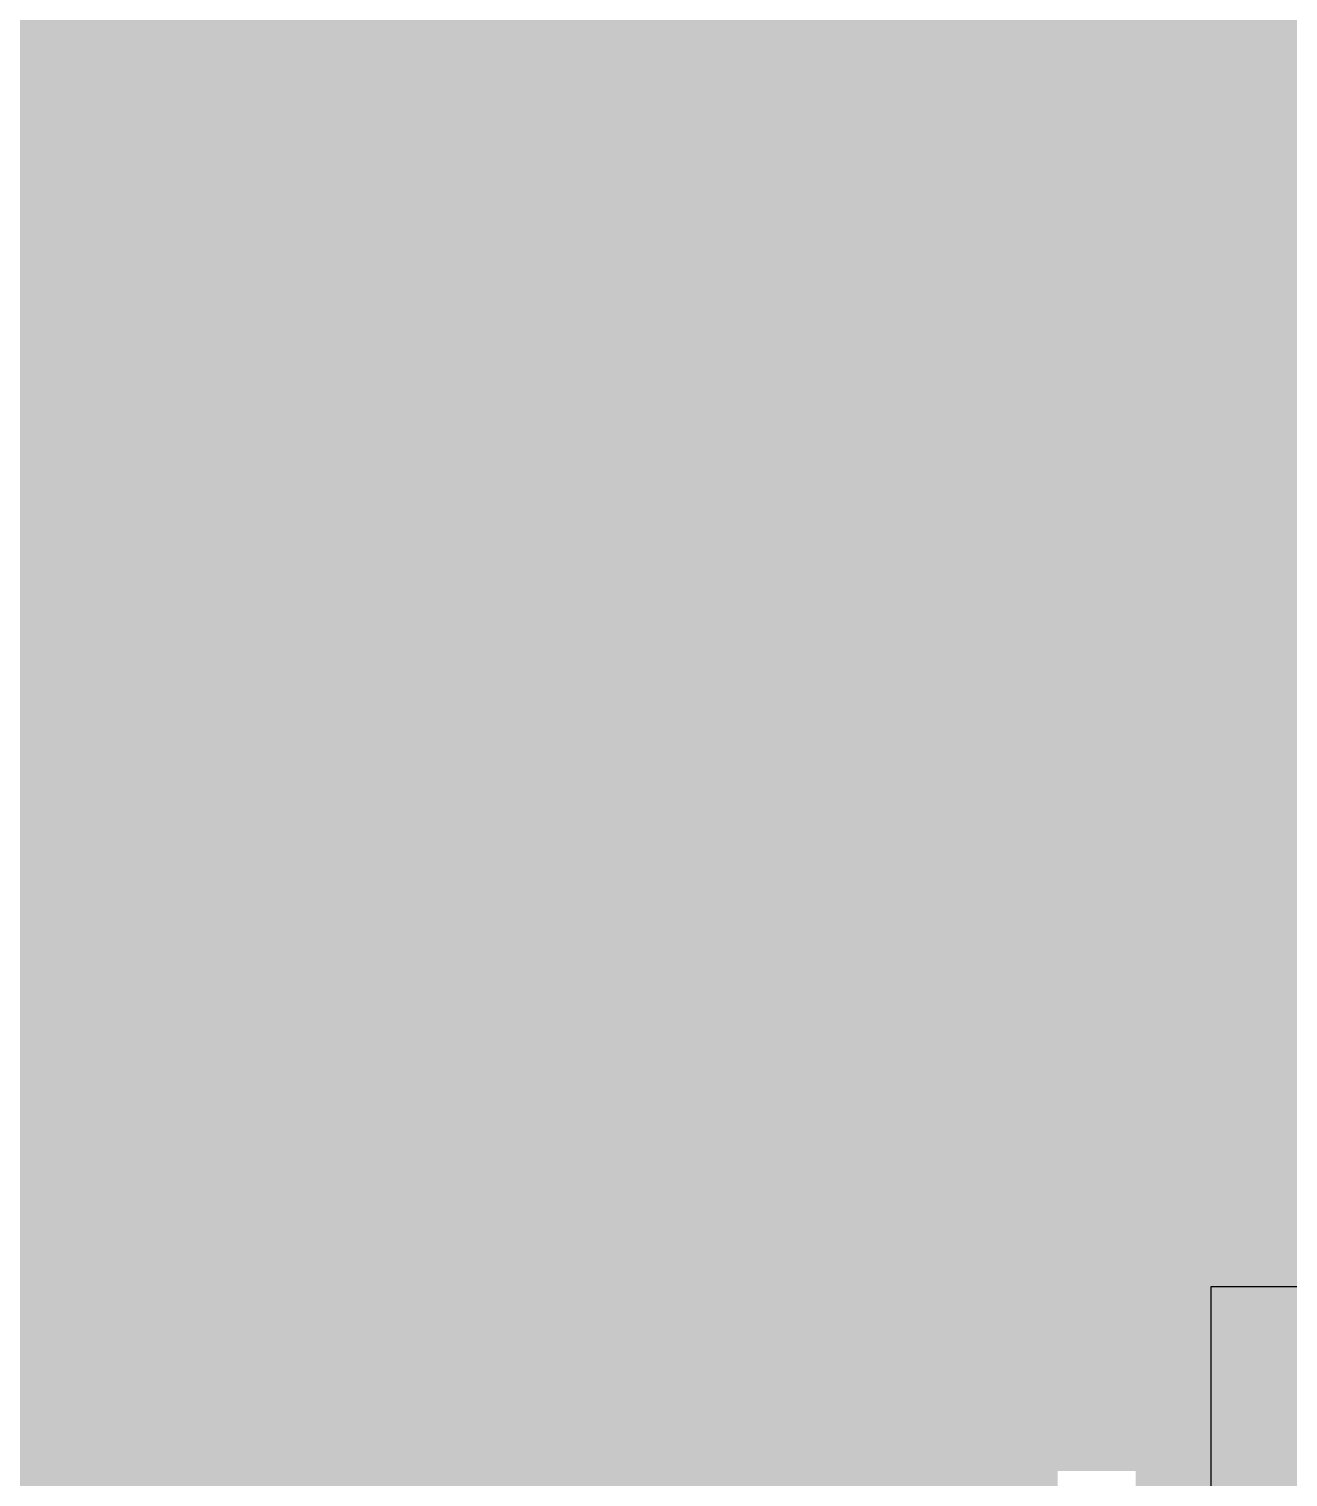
# Model space of a CAD drawing. Header units: inches. Extents: x -2 to 343, y -53 to 63.
# Drawn here: x 28.511 to 29.864, y -46.42 to -44.864 of the extents above; entities that cross this region are included whole.
import ezdxf

# ---------------------------------------------------------------- set-up
doc = ezdxf.new("R2010")
doc.units = ezdxf.units.IN
for name, color, linetype in [('Bottom Layer', 5, 'Continuous'), ('Drill Drawing', 1, 'Continuous'), ('Top Layer', 1, 'Continuous'), ('Via Holes', 16, 'Continuous')]:
    doc.layers.add(name, color=color, linetype=linetype)

msp = doc.modelspace()

# ---------------------------------------------------------------- hatches: boundary and pattern name
at = {"layer": 'Bottom Layer'}
msp.add_hatch(color=5, dxfattribs=at).paths.add_polyline_path([(34.3916, -45.339), (30.6324, -45.339), (30.3479, -45.6235), (30.3479, -47.814), (30.2759, -47.8438), (30.1459, -47.9739), (30.0755, -48.1438), (30.0755, -48.3278), (30.1459, -48.4977), (30.2759, -48.6278), (30.2839, -48.6679), (29.9038, -49.0481), (25.5273, -49.0481), (25.0634, -48.5842), (25.1499, -48.4977), (25.2203, -48.3278), (25.2203, -48.1438), (25.1499, -47.9739), (25.0198, -47.8438), (24.9479, -47.814), (24.9479, -45.9658), (24.3211, -45.339), (21.463, -45.339), (21.463, -43.1035), (25.781, -43.1035), (25.781, -44.4253), (25.781, -44.4253), (25.8075, -44.4363), (25.8075, -45.9939), (25.6964, -46.1049), (25.6347, -46.1973), (25.613, -46.3064), (25.5955, -46.4134), (25.5955, -46.4134), (25.5955, -47.9182), (26.7003, -47.9182), (26.7003, -47.9182), (27.0955, -47.9182), (27.0955, -47.9182), (27.7003, -47.9182), (27.7003, -47.9182), (28.0955, -47.9182), (28.0955, -47.9182), (28.5955, -47.9182), (28.5955, -47.9182), (29.2003, -47.9182), (29.2003, -47.9182), (29.7003, -47.9182), (29.7003, -46.4134), (29.3512, -46.4134), (29.1827, -46.3698), (29.1611, -46.2608), (29.0993, -46.1683), (29.0993, -46.1683), (29.0068, -46.0758), (29.0068, -45.339), (29.0068, -44.3989), (29.1338, -44.3989), (29.1338, -43.1035), (34.3916, -43.1035)])
h = msp.add_hatch(color=5, dxfattribs=at)
edge = h.paths.add_edge_path()
edge.add_arc((29.5396, -45.3644), 0.3, 0, 360)
at = {"layer": 'Top Layer'}
for points in [[(24.7579, -46.0502), (30.5379, -46.0502), (30.5379, -43.1088), (24.7579, -43.1088)], [(25.8572, -49.0474), (29.6164, -49.0474), (29.6164, -45.0088), (25.8572, -45.0088)]]:
    msp.add_hatch(color=1, dxfattribs=at).paths.add_polyline_path(points)
h = msp.add_hatch(color=1, dxfattribs=at)
edge = h.paths.add_edge_path()
edge.add_arc((29.5396, -45.3644), 0.3, 0, 360)
at = {"layer": 'Via Holes'}
h = msp.add_hatch(color=7, dxfattribs=at)
edge = h.paths.add_edge_path()
edge.add_arc((29.5396, -45.3644), 0.15, 0, 360)

# ---------------------------------------------------------------- linework, layer by layer
at = {"layer": 'Bottom Layer'}
for points in [[(28.0479, -45.5198, 0.254, 0.254, 0), (28.8979, -46.3698, 0.254, 0.254, 0)], [(28.8979, -47.1658, 0.254, 0.254, 0), (28.8979, -46.3698, 0.254, 0.254, 0)]]:
    msp.add_lwpolyline(points, format="xyseb", dxfattribs=at)
msp.add_lwpolyline([(28.8344, -46.3698, 0.127, 0.127, 1), (28.9614, -46.3698, 0.127, 0.127, 1)], format="xyseb", close=True, dxfattribs=at)
msp.add_lwpolyline([(28.8344, -46.3698, 0.127, 0.127, 1), (28.9614, -46.3698, 0.127, 0.127, 1)], format="xyseb", close=True, dxfattribs=at)
at = {"layer": 'Drill Drawing'}
for points in [[(29.2856, -45.1104, 0.0508, 0.0508, 0), (29.5396, -45.2374, 0.0508, 0.0508, 0)], [(29.2856, -45.1104, 0.0508, 0.0508, 0), (29.4126, -45.3644, 0.0508, 0.0508, 0)], [(29.5396, -45.2374, 0.0508, 0.0508, 0), (29.7936, -45.1104, 0.0508, 0.0508, 0)], [(29.6666, -45.3644, 0.0508, 0.0508, 0), (29.7936, -45.1104, 0.0508, 0.0508, 0)], [(29.2856, -45.6184, 0.0508, 0.0508, 0), (29.4126, -45.3644, 0.0508, 0.0508, 0)], [(29.6666, -45.3644, 0.0508, 0.0508, 0), (29.7936, -45.6184, 0.0508, 0.0508, 0)], [(29.2856, -45.6184, 0.0508, 0.0508, 0), (29.5396, -45.4914, 0.0508, 0.0508, 0)], [(29.5396, -45.4914, 0.0508, 0.0508, 0), (29.7936, -45.6184, 0.0508, 0.0508, 0)]]:
    msp.add_lwpolyline(points, format="xyseb", dxfattribs=at)
for points in [[(29.2729, -45.1104, 0.0254, 0.0254, 1), (29.2983, -45.1104, 0.0254, 0.0254, 1)], [(29.2729, -45.1104, 0.0254, 0.0254, 1), (29.2983, -45.1104, 0.0254, 0.0254, 1)], [(29.7809, -45.1104, 0.0254, 0.0254, 1), (29.8063, -45.1104, 0.0254, 0.0254, 1)], [(29.7809, -45.1104, 0.0254, 0.0254, 1), (29.8063, -45.1104, 0.0254, 0.0254, 1)], [(29.5269, -45.2374, 0.0254, 0.0254, 1), (29.5523, -45.2374, 0.0254, 0.0254, 1)], [(29.5269, -45.2374, 0.0254, 0.0254, 1), (29.5523, -45.2374, 0.0254, 0.0254, 1)], [(29.3999, -45.3644, 0.0254, 0.0254, 1), (29.4253, -45.3644, 0.0254, 0.0254, 1)], [(29.3999, -45.3644, 0.0254, 0.0254, 1), (29.4253, -45.3644, 0.0254, 0.0254, 1)], [(29.6539, -45.3644, 0.0254, 0.0254, 1), (29.6793, -45.3644, 0.0254, 0.0254, 1)], [(29.6539, -45.3644, 0.0254, 0.0254, 1), (29.6793, -45.3644, 0.0254, 0.0254, 1)], [(29.5269, -45.4914, 0.0254, 0.0254, 1), (29.5523, -45.4914, 0.0254, 0.0254, 1)], [(29.5269, -45.4914, 0.0254, 0.0254, 1), (29.5523, -45.4914, 0.0254, 0.0254, 1)], [(29.2729, -45.6184, 0.0254, 0.0254, 1), (29.2983, -45.6184, 0.0254, 0.0254, 1)], [(29.2729, -45.6184, 0.0254, 0.0254, 1), (29.2983, -45.6184, 0.0254, 0.0254, 1)], [(29.7809, -45.6184, 0.0254, 0.0254, 1), (29.8063, -45.6184, 0.0254, 0.0254, 1)], [(29.7809, -45.6184, 0.0254, 0.0254, 1), (29.8063, -45.6184, 0.0254, 0.0254, 1)]]:
    msp.add_lwpolyline(points, format="xyseb", close=True, dxfattribs=at)
at = {"layer": 'Top Layer'}
for p, q in [((29.7814, -49.0474), (29.7814, -46.2152)), ((29.7814, -46.2152), (30.5379, -46.2152))]:
    msp.add_line(p, q, dxfattribs=at)

doc.saveas('drawing.dxf')
